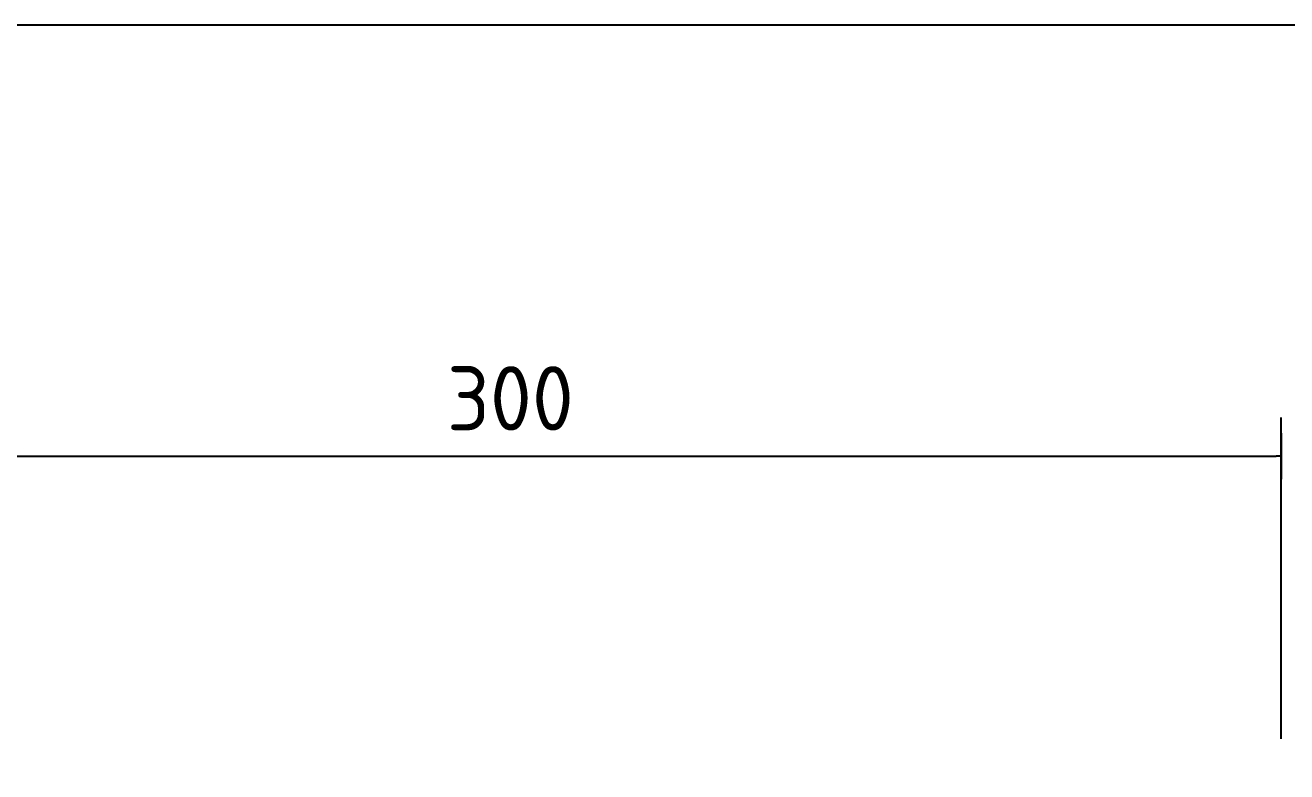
# Model space of a CAD drawing. Header units: millimetres. Extents: x 0 to 420, y 0 to 297.
# Drawn here: x 72.19 to 121.29, y 263.44 to 292.5 of the extents above; entities that cross this region are included whole.
import ezdxf
from ezdxf.enums import TextEntityAlignment as Align

# ---------------------------------------------------------------- set-up
doc = ezdxf.new("R2010")
doc.units = ezdxf.units.MM
doc.header["$MEASUREMENT"] = 0
doc.layers.get('DEFPOINTS').update_dxf_attribs({"true_color": 0x165788})
for name, color, linetype in [('T25', 1, 'Continuous'), ('TBLK18', 4, 'Continuous'), ('TBLK25', 1, 'Continuous'), ('TBLK35', 3, 'Continuous'), ('TBLK50', 7, 'Continuous')]:
    doc.layers.add(name, color=color, linetype=linetype)
doc.styles.add('iso', font='iso3098b.shx')
doc.dimstyles.new('signsdim', dxfattribs={"dimtxt": 2.5, "dimasz": 0.2, "dimexe": 1.5, "dimexo": 2, "dimgap": 1, "dimtad": 1, "dimlfac": 5, "dimrnd": 1, "dimtxsty": 'iso', "dimblk": 'sgndim', "dimcen": 2.5, "dimse2": 1, "dimadec": 0, "dimazin": 0, "dimtfac": 1, "dimtix": 1, "dimtmove": 0, "dimatfit": 3, "dimfxl": 1, "dimarcsym": 0})

# ---------------------------------------------------------------- blocks, each defined once
blk = doc.blocks.new('A3BBLK')
at = {"layer": 'TBLK50'}
blk.add_line((415.5, 292.5), (13, 292.5), dxfattribs=at)
blk = doc.blocks.new('title block')
blk.add_blockref('A3BBLK', (0, 0))
at = {"layer": 'TBLK18', "style": 'iso'}
blk.add_attdef('MR_DIRECTORATE', text='', height=1.5, dxfattribs=at).set_placement((381.5, 67.119), align=Align.CENTER)
for tag, p in [('STREET_NAME', (355.514, 61.1)), ('SUBURB_POSTCODE', (388.488, 61.1)), ('TELEPHONE_NO.', (368.306, 58.836)), ('FAX_NO.', (393.555, 58.836))]:
    blk.add_attdef(tag, p, '', height=1.5, dxfattribs=at)
at = {"layer": 'TBLK25', "style": 'iso'}
for tag, height, p in [('MR_BRANCH', 2, (381.5, 64.199)), ('ROAD_SECTION', 1.75, (384.5, 29.162)), ('SLK', 1.75, (384.5, 26.108)), ('CHAINAGE', 1.75, (384.5, 19.205))]:
    blk.add_attdef(tag, text='', height=height, dxfattribs=at).set_placement(p, align=Align.CENTER)
for tag, p, height in [('FILE_NUMBER', (371.773, 53.237), 2.5), ('DESIGNED_/_DRAWN', (371.773, 48.487), 2), ('VERIFIED', (371.773, 43.487), 2), ('APPROVED', (371.773, 38.487), 2), ('LOCAL_AUTHORITY', (370.48, 16.733), 1.25)]:
    blk.add_attdef(tag, p, '', height=height, dxfattribs=at)
at = {"layer": 'TBLK35', "style": 'iso', "width": 0.9}
for tag, p in [('ROAD_PROJECT&NUMBER', (384.5, 32.231)), ('DRAWING_DESCRIPTION', (384.5, 22.288))]:
    blk.add_attdef(tag, text='', height=2.5, dxfattribs=at).set_placement(p, align=Align.CENTER)
at = {"layer": 'TBLK50', "style": 'iso'}
blk.add_attdef('DRG_NUMBER', (356.803, 6.021), '', height=5, dxfattribs=at)
blk = doc.blocks.new('sgndim')
for p, q in [((0, 4.5), (0, -4.5)), ((0, 0), (-1, 0))]:
    blk.add_line(p, q)
blk = doc.blocks.new('*D21')
at = {"layer": 'DEFPOINTS', "color": 0, "transparency": 16777216}
for p in [(121.07, 275.728), (61.07, 262.728), (121.07, 262.728)]:
    blk.add_point(p, dxfattribs=at)
at = {"layer": 'T25', "color": 0, "lineweight": -2, "transparency": 16777216}
for p, q in [((61.07, 264.728), (61.07, 277.228)), ((121.07, 264.728), (121.07, 277.228)), ((61.27, 275.728), (120.87, 275.728))]:
    blk.add_line(p, q, dxfattribs=at)
at = {"layer": 'T25', "color": 0, "lineweight": -2, "transparency": 16777216, "xscale": 0.2, "yscale": 0.2, "zscale": 0.2, "rotation": 180}
blk.add_blockref('sgndim', (61.07, 275.728), dxfattribs=at)
at = {"layer": 'T25', "color": 0, "lineweight": -2, "transparency": 16777216, "xscale": 0.2, "yscale": 0.2, "zscale": 0.2}
blk.add_blockref('sgndim', (121.07, 275.728), dxfattribs=at)
at = {"layer": 'T25', "color": 0, "transparency": 16777216, "insert": (91.07, 277.978), "char_height": 2.5, "attachment_point": 5, "style": 'iso'}
blk.add_mtext('300', dxfattribs=at)

msp = doc.modelspace()

# ---------------------------------------------------------------- block references
at = {"color": 1}
msp.add_blockref('title block', (0, 0), dxfattribs=at)

# ---------------------------------------------------------------- dimensions: what is measured, and where the dimension line sits
at = {"layer": 'T25'}
dim = msp.add_linear_dim(base=(121.0703, 275.7275), p1=(61.0703, 262.7275), p2=(121.0703, 262.7275), dimstyle='signsdim', override={"dimse2": 0}, dxfattribs=at)
dim.commit()
dim.dimension.update_dxf_attribs({"geometry": '*D21', "text_midpoint": (91.0703, 277.9775)})

doc.saveas('drawing.dxf')
